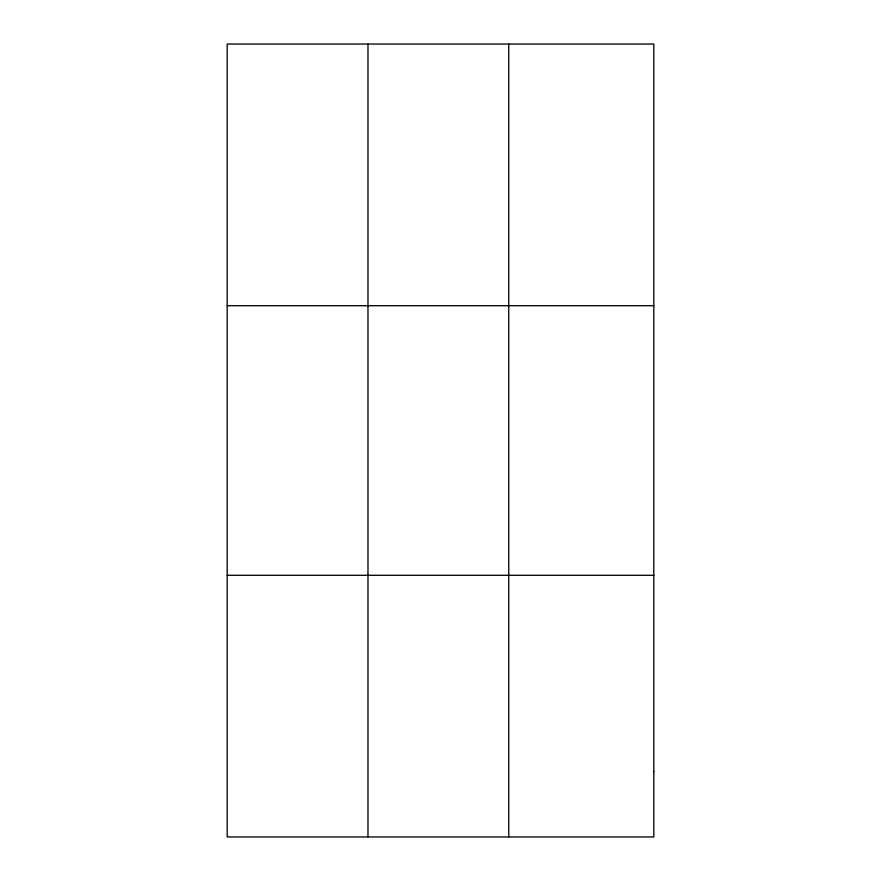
<?xml version="1.0" encoding="UTF-8"?>
<svg xmlns="http://www.w3.org/2000/svg" width="881" height="881" viewBox="0 0 881 881"><rect width="100%" height="100%" fill="white"/><g stroke="black" fill="none" stroke-linecap="round" stroke-linejoin="round"><path stroke-width="1.32" d="M367.972 836.95L367.972 44.05M508.755 836.95L508.755 44.05M227.188 305.707L653.812 305.707M227.188 575.293L653.812 575.293M653.812 771.536L653.812 836.95L227.188 836.95L227.188 44.05L653.812 44.05L653.812 771.536"/></g></svg>
